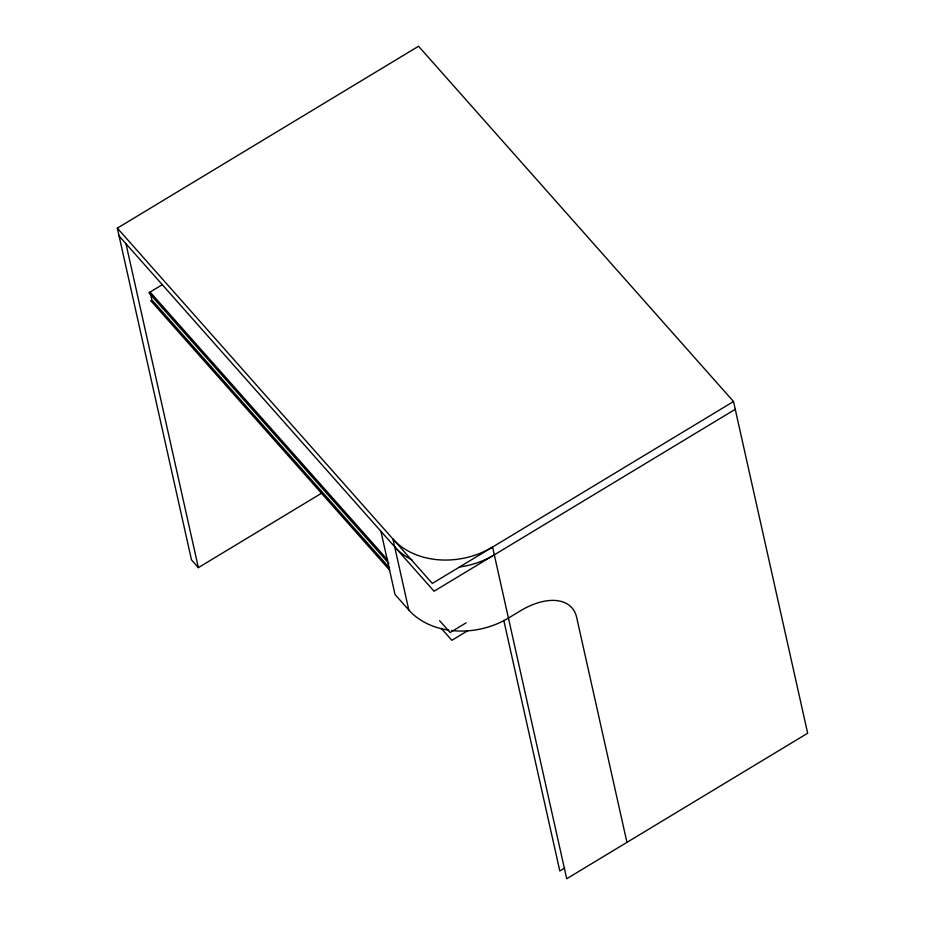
<?xml version="1.0" encoding="UTF-8"?>
<svg xmlns="http://www.w3.org/2000/svg" width="925" height="925" viewBox="0 0 925 925"><rect width="100%" height="100%" fill="white"/><g stroke="black" fill="none" stroke-linecap="round" stroke-linejoin="round"><path stroke-width="1.39" d="M321.819 493.071L198.366 567.626L191.487 559.856L117.336 228.151L418.539 46.25L733.513 401.531L807.664 733.224L566.701 878.75L492.562 547.057A72.647 56.541 -12.6 0 1 392.94 539.021L408.815 610.038A72.647 56.541 -12.6 0 0 448.822 630.168M162.476 284.588L148.902 292.786L388.905 563.487M733.513 401.531L432.322 583.432L117.336 228.151M735.259 409.312L434.056 591.225L119.082 235.944M466.142 622.826L450.105 632.515L439.583 620.652M467.888 630.619L451.839 640.308L441.329 628.445M564.759 867.997L559.81 870.98L503.778 620.305M387.795 560.145L150.104 292.057L151.85 299.85L389.529 567.938M150.648 300.579L389.691 570.205M408.815 610.038L395.033 594.497L380.903 531.274M626.942 842.374L576.633 617.299A58.125 33.52 -41.6 0 0 520.474 610.789L508.426 618.062A72.647 56.541 -12.6 0 1 451.55 630.515M125.973 243.714L198.366 567.626M494.297 554.838A72.647 56.541 -12.6 0 1 459.841 566.956M412.041 559.937A72.647 56.541 -12.6 0 1 394.686 546.814"/></g></svg>
